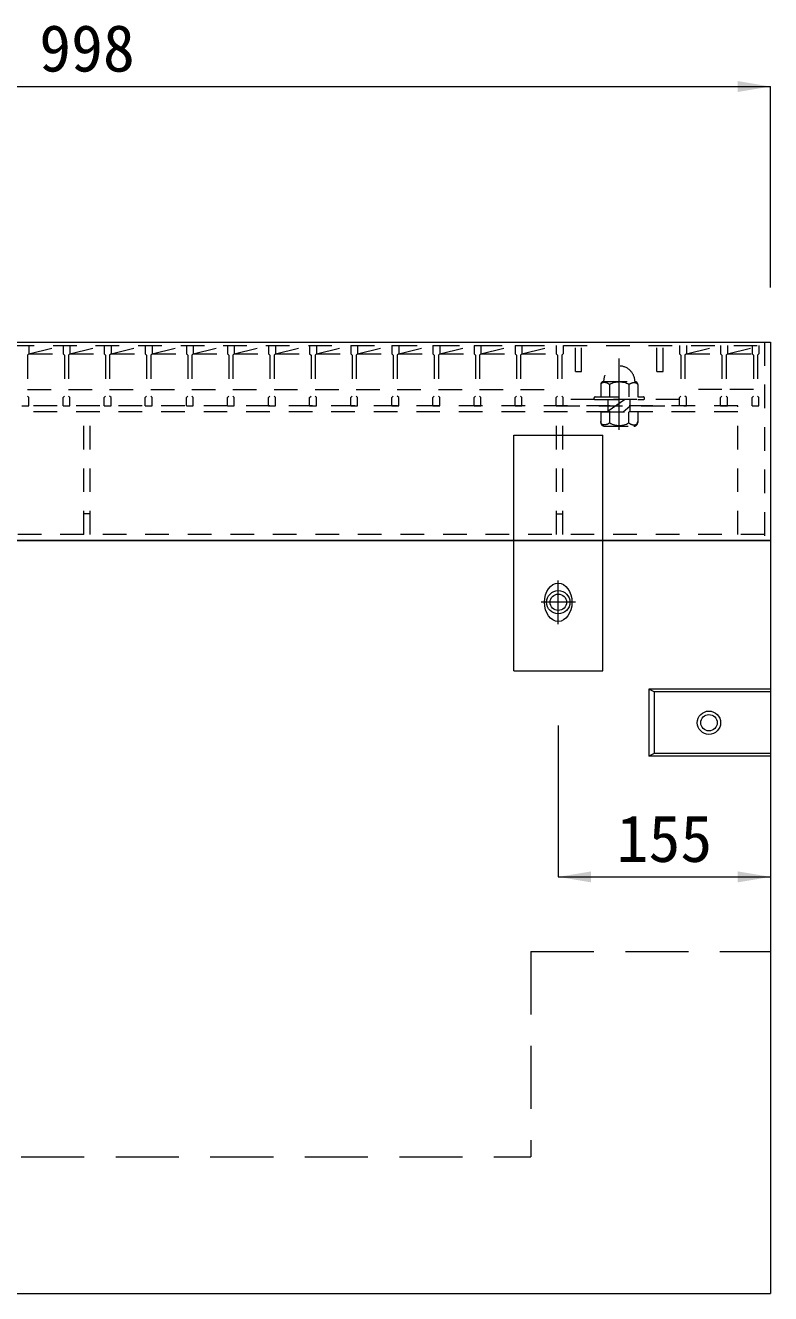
# Model space of a CAD drawing. Units: millimetres at full size. Extents: x 42559 to 133118, y -58351 to -47326.
# Drawn here: x 55415 to 55959, y -52299 to -51373 of the extents above; entities that cross this region are included whole.
import ezdxf
from ezdxf.enums import TextEntityAlignment as Align

# ---------------------------------------------------------------- set-up
doc = ezdxf.new("R2010")
doc.units = ezdxf.units.MM
doc.header["$LTSCALE"] = 23
for name, pattern in [('CHAIN', [18.5, 12, -1.5, 3.5, -1.5]), ('USER1', [1.35, 0.75, -0.6]), ('USER2', [3, 2, -1])]:
    doc.linetypes.add(name, pattern=pattern)
for name, color, linetype, lineweight in [('BT', 30, 'USER1', 13), ('インサート', 92, 'USER1', 9), ('グレーチング', 7, 'USER1', 13), ('受枠', 3, 'Continuous', 9), ('寸法線', 7, 'Continuous', 13), ('本体', 2, 'Continuous', 13)]:
    doc.layers.add(name, color=color, linetype=linetype, lineweight=lineweight)
doc.styles.add('ＭＳ ゴシック', font='')
doc.styles.get('ＭＳ ゴシック').set_extended_font_data('MS Gothic')

# ---------------------------------------------------------------- blocks, each defined once
blk = doc.blocks.new('filled_arrow')
at = {"color": 0, "linetype": 'Continuous', "lineweight": -2}
blk.add_solid([(7.5, 1.25), (0, 0), (7.5, -1.25)], dxfattribs=at)

msp = doc.modelspace()

# ---------------------------------------------------------------- linework, layer by layer
at = {"layer": 'BT'}
for p, q in [((55835.25, -51635.2), (55835.25, -51644.33)), ((55837.32, -51633.13), (55860.17, -51633.13)), ((55841.74, -51635.2), (55841.74, -51644.33)), ((55855.76, -51635.2), (55855.76, -51644.33)), ((55862.25, -51635.2), (55862.25, -51644.33)), ((55831.25, -51644.33), (55866.25, -51644.33)), ((55831.25, -51646.28), (55866.25, -51646.28)), ((55840.75, -51655.28), (55840.75, -51646.28)), ((55840.75, -51654.42), (55852.6, -51646.28)), ((55851.52, -51655.28), (55856.75, -51650.81)), ((55856.75, -51655.28), (55856.75, -51646.28)), ((55835.25, -51655.28), (55862.25, -51655.28)), ((55835.25, -51655.28), (55835.25, -51662.89)), ((55841.82, -51663.33), (55841.82, -51655.28)), ((55855.67, -51663.33), (55855.67, -51655.28)), ((55862.25, -51655.28), (55862.25, -51662.89)), ((55838.02, -51665.66), (55859.48, -51665.66))]:
    msp.add_line(p, q, dxfattribs=at)
for centre, radius, start, end in [((55848.75, -51633.13), 11.42, 0, 180), ((55837.32, -51635.2), 2.08, 90, 180), ((55848.75, -51647.88), 14.48, 61.04954, 118.95046), ((55860.17, -51635.2), 2.08, 0, 90), ((55831.25, -51645.33), 1, 90, 180), ((55866.25, -51645.33), 1, 0, 90), ((55831.25, -51645.28), 1, 180, 270), ((55866.25, -51645.28), 1, 270, 0), ((55838.02, -51662.89), 2.77, 180, 270), ((55848.75, -51651), 14.15, 240.7011, 299.2989), ((55859.48, -51662.89), 2.77, 270, 0)]:
    msp.add_arc(centre, radius, start, end, dxfattribs=at)
for points in [[(55837.32, -51633.79), (55836.7, -51633.9), (55835.65, -51634.28), (55835.25, -51635.2)], [(55841.74, -51635.2), (55840.32, -51634.27), (55838.79, -51633.69), (55837.32, -51633.79)], [(55855.76, -51635.2), (55857.17, -51634.27), (55858.7, -51633.69), (55860.17, -51633.79)], [(55860.17, -51633.79), (55860.8, -51633.9), (55861.84, -51634.28), (55862.25, -51635.2)], [(55837.32, -51664.75), (55836.7, -51664.63), (55835.47, -51664.44), (55835.25, -51662.37)], [(55841.82, -51663.33), (55840.32, -51664.27), (55838.79, -51664.84), (55837.32, -51664.75)], [(55855.67, -51663.33), (55857.17, -51664.27), (55858.7, -51664.84), (55860.17, -51664.75)], [(55860.17, -51664.75), (55860.8, -51664.63), (55862.02, -51664.44), (55862.25, -51662.37)]]:
    msp.add_open_spline(points, degree=3, dxfattribs=at)
at = {"layer": 'インサート', "linetype": 'Continuous'}
for centre, radius in [((55804.25, -51794.28), 8.5), ((55804.25, -51794.28), 6), ((55914.25, -51882.28), 8.5), ((55914.25, -51882.28), 6)]:
    msp.add_circle(centre, radius, dxfattribs=at)
at = {"layer": 'グレーチング'}
for p, q in [((54969.75, -51606.78), (55950.75, -51606.78)), ((55412.75, -51606.78), (55417.75, -51606.78)), ((55417.75, -51612.78), (55442.75, -51606.78)), ((55417.75, -51606.78), (55417.75, -51612.78)), ((55442.75, -51606.78), (55447.75, -51606.78)), ((55442.75, -51606.78), (55442.75, -51612.78)), ((55447.75, -51612.78), (55472.75, -51606.78)), ((55447.75, -51606.78), (55447.75, -51612.78)), ((55472.75, -51606.78), (55477.75, -51606.78)), ((55472.75, -51606.78), (55472.75, -51612.78)), ((55477.75, -51612.78), (55502.75, -51606.78)), ((55477.75, -51606.78), (55477.75, -51612.78)), ((55502.75, -51606.78), (55507.75, -51606.78)), ((55502.75, -51606.78), (55502.75, -51612.78)), ((55507.75, -51612.78), (55532.75, -51606.78)), ((55507.75, -51606.78), (55507.75, -51612.78)), ((55532.75, -51606.78), (55537.75, -51606.78)), ((55532.75, -51606.78), (55532.75, -51612.78)), ((55537.75, -51612.78), (55562.75, -51606.78)), ((55537.75, -51606.78), (55537.75, -51612.78)), ((55562.75, -51606.78), (55567.75, -51606.78)), ((55562.75, -51606.78), (55562.75, -51612.78)), ((55567.75, -51612.78), (55592.75, -51606.78)), ((55567.75, -51606.78), (55567.75, -51612.78)), ((55592.75, -51606.78), (55597.75, -51606.78)), ((55592.75, -51606.78), (55592.75, -51612.78)), ((55597.75, -51612.78), (55622.75, -51606.78)), ((55597.75, -51606.78), (55597.75, -51612.78)), ((55622.75, -51606.78), (55627.75, -51606.78)), ((55622.75, -51606.78), (55622.75, -51612.78)), ((55627.75, -51612.78), (55652.75, -51606.78)), ((55627.75, -51606.78), (55627.75, -51612.78)), ((55652.75, -51606.78), (55657.75, -51606.78)), ((55652.75, -51606.78), (55652.75, -51612.78)), ((55657.75, -51612.78), (55682.75, -51606.78)), ((55657.75, -51606.78), (55657.75, -51612.78)), ((55682.75, -51606.78), (55687.75, -51606.78)), ((55682.75, -51606.78), (55682.75, -51612.78)), ((55687.75, -51612.78), (55712.75, -51606.78)), ((55687.75, -51606.78), (55687.75, -51612.78)), ((55712.75, -51606.78), (55717.75, -51606.78)), ((55712.75, -51606.78), (55712.75, -51612.78)), ((55717.75, -51612.78), (55742.75, -51606.78)), ((55717.75, -51606.78), (55717.75, -51612.78)), ((55742.75, -51606.78), (55747.75, -51606.78)), ((55742.75, -51606.78), (55742.75, -51612.78)), ((55747.75, -51612.78), (55772.75, -51606.78)), ((55747.75, -51606.78), (55747.75, -51612.78)), ((55772.75, -51606.78), (55777.75, -51606.78)), ((55772.75, -51606.78), (55772.75, -51612.78)), ((55777.75, -51612.78), (55802.75, -51606.78)), ((55777.75, -51606.78), (55777.75, -51612.78)), ((55802.75, -51606.78), (55802.75, -51612.78)), ((55807.75, -51606.78), (55807.75, -51612.78)), ((55816.75, -51625.78), (55816.75, -51606.78)), ((55821.25, -51625.78), (55821.25, -51606.78)), ((55876.25, -51625.78), (55876.25, -51606.78)), ((55880.75, -51625.78), (55880.75, -51606.78)), ((55892.75, -51606.78), (55892.75, -51612.78)), ((55897.75, -51612.78), (55922.75, -51606.78)), ((55897.75, -51606.78), (55897.75, -51612.78)), ((55922.75, -51606.78), (55922.75, -51612.78)), ((55927.75, -51606.78), (55927.75, -51612.78)), ((55945.75, -51606.78), (55945.75, -51612.78)), ((55950.75, -51606.78), (55950.75, -51612.78)), ((55417.75, -51612.78), (55416.75, -51613.78)), ((55416.75, -51613.78), (55416.75, -51643.78)), ((55417.75, -51612.78), (55442.75, -51612.78)), ((55442.75, -51612.78), (55443.75, -51613.78)), ((55443.75, -51613.78), (55443.75, -51643.78)), ((55447.75, -51612.78), (55446.75, -51613.78)), ((55446.75, -51613.78), (55446.75, -51643.78)), ((55447.75, -51612.78), (55472.75, -51612.78)), ((55472.75, -51612.78), (55473.75, -51613.78)), ((55473.75, -51613.78), (55473.75, -51643.78)), ((55477.75, -51612.78), (55476.75, -51613.78)), ((55476.75, -51613.78), (55476.75, -51643.78)), ((55477.75, -51612.78), (55502.75, -51612.78)), ((55502.75, -51612.78), (55503.75, -51613.78)), ((55503.75, -51613.78), (55503.75, -51643.78)), ((55507.75, -51612.78), (55506.75, -51613.78)), ((55506.75, -51613.78), (55506.75, -51643.78)), ((55507.75, -51612.78), (55532.75, -51612.78)), ((55532.75, -51612.78), (55533.75, -51613.78)), ((55533.75, -51613.78), (55533.75, -51643.78)), ((55537.75, -51612.78), (55536.75, -51613.78)), ((55536.75, -51613.78), (55536.75, -51643.78)), ((55537.75, -51612.78), (55562.75, -51612.78)), ((55562.75, -51612.78), (55563.75, -51613.78)), ((55563.75, -51613.78), (55563.75, -51643.78)), ((55567.75, -51612.78), (55566.75, -51613.78)), ((55566.75, -51613.78), (55566.75, -51643.78)), ((55567.75, -51612.78), (55592.75, -51612.78)), ((55592.75, -51612.78), (55593.75, -51613.78)), ((55593.75, -51613.78), (55593.75, -51643.78)), ((55597.75, -51612.78), (55596.75, -51613.78)), ((55596.75, -51613.78), (55596.75, -51643.78)), ((55597.75, -51612.78), (55622.75, -51612.78)), ((55622.75, -51612.78), (55623.75, -51613.78)), ((55623.75, -51613.78), (55623.75, -51643.78)), ((55627.75, -51612.78), (55626.75, -51613.78)), ((55626.75, -51613.78), (55626.75, -51643.78)), ((55627.75, -51612.78), (55652.75, -51612.78)), ((55652.75, -51612.78), (55653.75, -51613.78)), ((55653.75, -51613.78), (55653.75, -51643.78)), ((55657.75, -51612.78), (55656.75, -51613.78)), ((55656.75, -51613.78), (55656.75, -51643.78)), ((55657.75, -51612.78), (55682.75, -51612.78)), ((55682.75, -51612.78), (55683.75, -51613.78)), ((55683.75, -51613.78), (55683.75, -51643.78)), ((55687.75, -51612.78), (55686.75, -51613.78)), ((55686.75, -51613.78), (55686.75, -51643.78)), ((55687.75, -51612.78), (55712.75, -51612.78)), ((55712.75, -51612.78), (55713.75, -51613.78)), ((55713.75, -51613.78), (55713.75, -51643.78)), ((55717.75, -51612.78), (55716.75, -51613.78)), ((55716.75, -51613.78), (55716.75, -51643.78)), ((55717.75, -51612.78), (55742.75, -51612.78)), ((55742.75, -51612.78), (55743.75, -51613.78)), ((55743.75, -51613.78), (55743.75, -51643.78)), ((55747.75, -51612.78), (55746.75, -51613.78)), ((55746.75, -51613.78), (55746.75, -51643.78)), ((55747.75, -51612.78), (55772.75, -51612.78)), ((55772.75, -51612.78), (55773.75, -51613.78)), ((55773.75, -51613.78), (55773.75, -51643.78)), ((55777.75, -51612.78), (55776.75, -51613.78)), ((55776.75, -51613.78), (55776.75, -51643.78)), ((55777.75, -51612.78), (55802.75, -51612.78)), ((55802.75, -51612.78), (55803.75, -51613.78)), ((55803.75, -51613.78), (55803.75, -51643.78)), ((55807.75, -51612.78), (55806.75, -51613.78)), ((55806.75, -51613.78), (55806.75, -51643.78)), ((55892.75, -51612.78), (55893.75, -51613.78)), ((55893.75, -51613.78), (55893.75, -51643.78)), ((55897.75, -51612.78), (55896.75, -51613.78)), ((55896.75, -51613.78), (55896.75, -51643.78)), ((55897.75, -51612.78), (55922.75, -51612.78)), ((55922.75, -51612.78), (55923.75, -51613.78)), ((55923.75, -51613.78), (55923.75, -51643.78)), ((55927.75, -51612.78), (55926.75, -51613.78)), ((55926.75, -51613.78), (55926.75, -51643.78)), ((55927.75, -51612.78), (55945.75, -51608.46)), ((55927.75, -51612.78), (55945.75, -51612.78)), ((55945.75, -51612.78), (55946.75, -51613.78)), ((55946.75, -51613.78), (55946.75, -51643.78)), ((55950.75, -51612.78), (55949.75, -51613.78)), ((55949.75, -51613.78), (55949.75, -51643.78)), ((55816.75, -51625.78), (55821.25, -51625.78)), ((55876.25, -51625.78), (55880.75, -51625.78)), ((55416.75, -51638.78), (55443.75, -51638.78)), ((55417.75, -51644.78), (55416.75, -51643.78)), ((55417.75, -51650.78), (55417.75, -51644.78)), ((55442.75, -51644.78), (55443.75, -51643.78)), ((55442.75, -51650.78), (55442.75, -51644.78)), ((55446.75, -51638.78), (55473.75, -51638.78)), ((55447.75, -51644.78), (55446.75, -51643.78)), ((55447.75, -51650.78), (55447.75, -51644.78)), ((55472.75, -51644.78), (55473.75, -51643.78)), ((55472.75, -51650.78), (55472.75, -51644.78)), ((55476.75, -51638.78), (55503.75, -51638.78)), ((55477.75, -51644.78), (55476.75, -51643.78)), ((55477.75, -51650.78), (55477.75, -51644.78)), ((55502.75, -51644.78), (55503.75, -51643.78)), ((55502.75, -51650.78), (55502.75, -51644.78)), ((55506.75, -51638.78), (55533.75, -51638.78)), ((55507.75, -51644.78), (55506.75, -51643.78)), ((55507.75, -51650.78), (55507.75, -51644.78)), ((55532.75, -51644.78), (55533.75, -51643.78)), ((55532.75, -51650.78), (55532.75, -51644.78)), ((55536.75, -51638.78), (55563.75, -51638.78)), ((55537.75, -51644.78), (55536.75, -51643.78)), ((55537.75, -51650.78), (55537.75, -51644.78)), ((55562.75, -51644.78), (55563.75, -51643.78)), ((55562.75, -51650.78), (55562.75, -51644.78)), ((55566.75, -51638.78), (55593.75, -51638.78)), ((55567.75, -51644.78), (55566.75, -51643.78)), ((55567.75, -51650.78), (55567.75, -51644.78)), ((55592.75, -51644.78), (55593.75, -51643.78)), ((55592.75, -51650.78), (55592.75, -51644.78)), ((55596.75, -51638.78), (55623.75, -51638.78)), ((55597.75, -51644.78), (55596.75, -51643.78)), ((55597.75, -51650.78), (55597.75, -51644.78)), ((55622.75, -51644.78), (55623.75, -51643.78)), ((55622.75, -51650.78), (55622.75, -51644.78)), ((55626.75, -51638.78), (55653.75, -51638.78)), ((55627.75, -51644.78), (55626.75, -51643.78)), ((55627.75, -51650.78), (55627.75, -51644.78)), ((55652.75, -51644.78), (55653.75, -51643.78)), ((55652.75, -51650.78), (55652.75, -51644.78)), ((55656.75, -51638.78), (55683.75, -51638.78)), ((55657.75, -51644.78), (55656.75, -51643.78)), ((55657.75, -51650.78), (55657.75, -51644.78)), ((55682.75, -51644.78), (55683.75, -51643.78)), ((55682.75, -51650.78), (55682.75, -51644.78)), ((55686.75, -51638.78), (55713.75, -51638.78)), ((55687.75, -51644.78), (55686.75, -51643.78)), ((55687.75, -51650.78), (55687.75, -51644.78)), ((55712.75, -51644.78), (55713.75, -51643.78)), ((55712.75, -51650.78), (55712.75, -51644.78)), ((55716.75, -51638.78), (55743.75, -51638.78)), ((55717.75, -51644.78), (55716.75, -51643.78)), ((55717.75, -51650.78), (55717.75, -51644.78)), ((55742.75, -51644.78), (55743.75, -51643.78)), ((55742.75, -51650.78), (55742.75, -51644.78)), ((55746.75, -51638.78), (55773.75, -51638.78)), ((55747.75, -51644.78), (55746.75, -51643.78)), ((55747.75, -51650.78), (55747.75, -51644.78)), ((55772.75, -51644.78), (55773.75, -51643.78)), ((55772.75, -51650.78), (55772.75, -51644.78)), ((55776.75, -51638.78), (55803.75, -51638.78)), ((55777.75, -51644.78), (55776.75, -51643.78)), ((55777.75, -51650.78), (55777.75, -51644.78)), ((55802.75, -51644.78), (55803.75, -51643.78)), ((55802.75, -51650.78), (55802.75, -51644.78)), ((55807.75, -51644.78), (55806.75, -51643.78)), ((55807.75, -51650.78), (55807.75, -51644.78)), ((55892.75, -51644.78), (55893.75, -51643.78)), ((55892.75, -51650.78), (55892.75, -51644.78)), ((55923.75, -51638.78), (55896.75, -51638.78)), ((55897.75, -51644.78), (55896.75, -51643.78)), ((55897.75, -51650.78), (55897.75, -51644.78)), ((55922.75, -51644.78), (55923.75, -51643.78)), ((55922.75, -51650.78), (55922.75, -51644.78)), ((55946.75, -51638.78), (55926.75, -51638.78)), ((55927.75, -51644.78), (55926.75, -51643.78)), ((55927.75, -51650.78), (55927.75, -51644.78)), ((55945.75, -51644.78), (55946.75, -51643.78)), ((55945.75, -51650.78), (55945.75, -51644.78)), ((55950.75, -51644.78), (55949.75, -51643.78)), ((55950.75, -51650.78), (55950.75, -51644.78)), ((55412.75, -51650.78), (55417.75, -51650.78)), ((55442.75, -51650.78), (55447.75, -51650.78)), ((55472.75, -51650.78), (55477.75, -51650.78)), ((55502.75, -51650.78), (55507.75, -51650.78)), ((55532.75, -51650.78), (55537.75, -51650.78)), ((55562.75, -51650.78), (55567.75, -51650.78)), ((55592.75, -51650.78), (55597.75, -51650.78)), ((55622.75, -51650.78), (55627.75, -51650.78)), ((55652.75, -51650.78), (55657.75, -51650.78)), ((55682.75, -51650.78), (55687.75, -51650.78)), ((55712.75, -51650.78), (55717.75, -51650.78)), ((55742.75, -51650.78), (55747.75, -51650.78)), ((55772.75, -51650.78), (55777.75, -51650.78)), ((55802.75, -51650.78), (55897.75, -51650.78)), ((55892.75, -51646.28), (55807.75, -51646.28)), ((55922.75, -51650.78), (55927.75, -51650.78)), ((55945.75, -51650.78), (55950.75, -51650.78))]:
    msp.add_line(p, q, dxfattribs=at)
at = {"layer": '受枠'}
for p, q in [((54961.25, -51604.28), (55959.25, -51604.28)), ((55959.25, -51604.28), (55959.25, -51749.28)), ((55771.75, -51844.28), (55771.75, -51672.28)), ((55771.75, -51672.28), (55836.75, -51672.28)), ((55836.75, -51844.28), (55836.75, -51672.28)), ((55959.25, -51749.28), (54961.25, -51749.28)), ((55771.75, -51844.28), (55836.75, -51844.28))]:
    msp.add_line(p, q, dxfattribs=at)
at = {"layer": '受枠', "linetype": 'USER1'}
for p, q in [((55954.75, -51604.28), (55954.75, -51749.28)), ((55935.25, -51650.78), (54985.25, -51650.78)), ((55935.25, -51744.78), (55935.25, -51650.78)), ((55935.25, -51655.28), (54985.25, -51655.28)), ((55458, -51744.78), (55458, -51655.28)), ((55462.5, -51744.78), (55462.5, -51655.28)), ((55803, -51744.78), (55803, -51655.28)), ((55807.5, -51744.78), (55807.5, -51655.28)), ((55462.5, -51729.78), (55458, -51729.78)), ((55803, -51729.78), (55807.5, -51729.78)), ((55954.75, -51744.78), (54965.75, -51744.78))]:
    msp.add_line(p, q, dxfattribs=at)
at = {"layer": '受枠', "linetype": 'CHAIN'}
for p, q in [((55848.75, -51668.33), (55848.75, -51616.24)), ((55804.25, -51810.28), (55804.25, -51778.28)), ((55816.75, -51794.28), (55791.75, -51794.28))]:
    msp.add_line(p, q, dxfattribs=at)
at = {"layer": '受枠'}
msp.add_ellipse((55804.25, -51794.28), major_axis=(0, 14), ratio=0.714286, dxfattribs=at)
at = {"layer": '寸法線'}
for p, q in [((54961.25, -51417.58), (55959.25, -51417.58)), ((55959.25, -51564.28), (55959.25, -51417.58)), ((55959.25, -51789.28), (55959.25, -51994.87)), ((55804.25, -51884.28), (55804.25, -51994.87)), ((55804.25, -51994.87), (55959.25, -51994.87))]:
    msp.add_line(p, q, dxfattribs=at)
at = {"layer": '本体'}
for p, q in [((54961.25, -51749.28), (55959.25, -51749.28)), ((55959.25, -51749.28), (55959.25, -52299.28)), ((54961.25, -52299.28), (55959.25, -52299.28))]:
    msp.add_line(p, q, dxfattribs=at)
at = {"layer": '本体', "lineweight": 9}
for p, q in [((55870.25, -51857.78), (55870.25, -51906.78)), ((55959.25, -51857.78), (55870.25, -51857.78)), ((55959.25, -51906.78), (55870.25, -51906.78))]:
    msp.add_line(p, q, dxfattribs=at)
at = {"layer": '本体', "lineweight": 5}
for p, q in [((55874.25, -51859.78), (55870.25, -51857.78)), ((55874.25, -51859.78), (55874.25, -51904.78)), ((55959.25, -51859.78), (55874.25, -51859.78)), ((55874.25, -51904.78), (55870.25, -51906.78)), ((55959.25, -51904.78), (55874.25, -51904.78))]:
    msp.add_line(p, q, dxfattribs=at)
at = {"layer": '本体', "linetype": 'USER2', "lineweight": 15}
for p, q in [((55784.25, -52049.28), (55959.25, -52049.28)), ((55784.25, -52049.28), (55784.25, -52199.28)), ((55136.25, -52199.28), (55784.25, -52199.28))]:
    msp.add_line(p, q, dxfattribs=at)

# ---------------------------------------------------------------- block references
at = {"layer": '寸法線', "xscale": 3.2, "yscale": 3.2, "rotation": 180}
for p in [(55959.25, -51417.58), (55959.25, -51994.87)]:
    msp.add_blockref('filled_arrow', p, dxfattribs=at)
at = {"layer": '寸法線', "xscale": 3.2, "yscale": 3.2}
msp.add_blockref('filled_arrow', (55804.25, -51994.87), dxfattribs=at)

# ---------------------------------------------------------------- texts
at = {"layer": '寸法線', "style": 'ＭＳ ゴシック'}
for s, p in [('998', (55460.25, -51389.58)), ('155', (55881.75, -51966.87))]:
    msp.add_text(s, height=34.18, dxfattribs=at).set_placement(p, align=Align.MIDDLE_CENTER)

doc.saveas('drawing.dxf')
